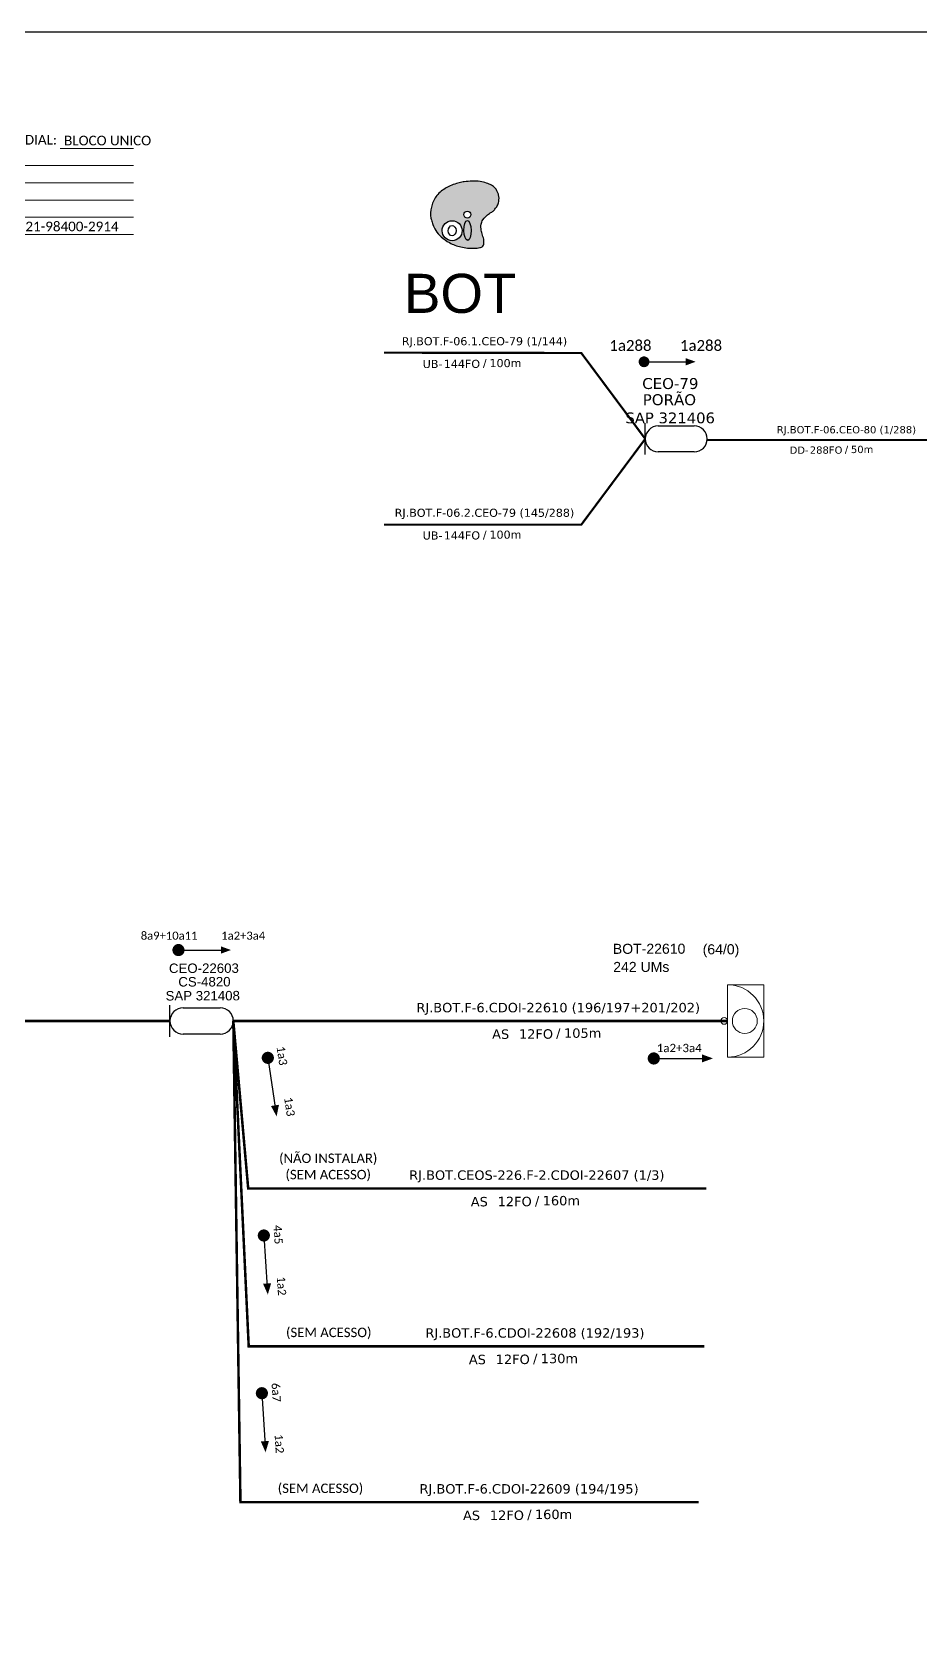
# Model space of a CAD drawing. Extents: x -89 to 1678, y 705 to 1299.
# Drawn here: x 77.5 to 242.3, y 1002 to 1299 of the extents above; entities that cross this region are included whole.
import ezdxf
from ezdxf.enums import TextEntityAlignment as Align

# ---------------------------------------------------------------- set-up
doc = ezdxf.new("R2010")
doc.units = 0
for name, color, linetype, lineweight in [("20.0-LEGENDA DOS CDO'S", 1, 'Continuous', 0), ('20.2-CDO_POSTE', 1, 'Continuous', 5), ('40.1-ETIQUETAS', 1, 'Continuous', 20)]:
    doc.layers.add(name, color=color, linetype=linetype, lineweight=lineweight)
for name, color, linetype in [('20.4-CEO', 1, 'Continuous'), ('20.4-CEOS', 1, 'Continuous'), ('20.5-CABO AÉREO', 1, 'Continuous'), ('CAP a instalar', 1, 'Continuous'), ('SETA', 7, 'Continuous')]:
    doc.layers.add(name, color=color, linetype=linetype)
doc.styles.add('ARIAL', font='arial.ttf')
doc.styles.add('siredit', font='verdana.ttf')
doc.styles.get("Standard").update_dxf_attribs({"font": 'arial.ttf'})
doc.styles.add('WMF-Calibri0', font='calibri.ttf')
doc.styles.add('WMF-Calibri1', font='calibrib.ttf')
doc.linetypes.add('FENCELINE1', pattern='A,0.25,-0.1,[133,ltypeshp.shx,S=0.1,R=0,X=-0.1,Y=0],-0.1,1', length=1.45)

# ---------------------------------------------------------------- blocks, each defined once
blk = doc.blocks.new('OI')
h = blk.add_hatch(color=40)
edge = h.paths.add_edge_path()
edge.add_spline(control_points=[(4.352419702950127, -0.6712759720847714), (3.924115752848461, -0.9915029685596106), (3.259381865687179, -1.500698829921178), (2.812477989493668, -2.594763842551949), (2.897620153085453, -3.503477074728932), (3.058319510024647, -4.273537287510011), (3.31256017573575, -4.850776572338021), (3.374319546476701, -5.386617152055612), (3.40373478638643, -5.881418795735535), (3.203556863798093, -6.395456820980147), (2.54040674550884, -6.612094221073558), (1.652141110328765, -6.633251194432177), (0.5504409367210052, -6.670844676145138), (-0.5591961455999713, -6.424414889548825), (-1.608183129908948, -6.140502192816481), (-2.774697610003917, -5.605051963396024), (-3.918812940678667, -4.767945078591104), (-4.891027295321181, -3.696022096142838), (-5.341519274570906, -2.648111499301897), (-5.601855179603182, -1.940823267118849), (-5.845189685200991, -0.9558993654544832), (-5.707762275863855, 0.4682888211259506), (-5.097642077570273, 2.023349581494928), (-4.143343415207334, 3.01628683071891), (-3.29790337558995, 3.614532800154741), (-2.366475374024266, 4.158047617166403), (-1.364272336810055, 4.441945920877722), (-0.5615272271484302, 4.704058582470099), (0.7939944845060355, 4.853146434422466), (2.235070974699946, 4.967911457819085), (3.789711588355888, 4.572881902536379), (4.666137906037339, 4.210020552204397), (5.436098154557043, 3.650312278273106), (5.761948681162404, 2.994656724675468), (6.034585585907428, 2.213775269688841), (6.009808082014704, 1.455541098135563), (5.718042820068033, 0.6359933999344543), (5.313400224373256, 0.0750211537648235), (4.875050523754715, -0.3768521848496249), (4.507941044630717, -0.5549984263785248), (4.352419702950127, -0.6712759720847714)], knot_values=[0, 0, 0, 0, 1.604339872500801, 2.417190916820825, 3.4275953858818, 4.282807915804913, 4.776746146191369, 5.304181770748566, 5.888771497486102, 6.258406050447018, 6.858137058748512, 7.791289582546336, 8.986194879479926, 10.12424202223405, 11.18785698458849, 12.24290818547195, 13.95378441239277, 15.41416060145544, 16.51539074843153, 17.34918828129177, 17.67585288929998, 19.55202082369303, 21.51553059940301, 22.5686375333085, 23.63245026583211, 24.62108363093478, 25.78271769349368, 26.7453467966967, 27.14265309212063, 29.870543205723, 31.00464861129232, 31.9215319142548, 32.70958935288631, 33.8013910221095, 34.04247085086502, 35.19233337509274, 35.97146113351405, 36.62887121321, 37.25435925468828, 37.83691071008289, 37.83691071008289, 37.83691071008289, 37.83691071008289], degree=3, periodic=0)
h.paths.add_polyline_path([(1.129417951625206, -0.8737795733348717, -1), (-0.0445971396300624, -0.8737795733348717, -1)], flags=16)
edge = h.paths.add_edge_path(flags=16)
edge.add_ellipse((0.56219141516479, -3.586262332308107), major_axis=(-0.02268085786554878, 1.710246984485785), ratio=0.3613047418081332, start_angle=0, end_angle=359.9999999999999)
h.paths.add_polyline_path([(-0.3621758253683389, -3.620028578179783, -1), (-3.797581263575081, -3.620028578179783, -1)], flags=16)
edge = h.paths.add_edge_path(flags=0)
edge.add_ellipse((-2.079878544471709, -3.620028578179783), major_axis=(0, 0.8845587771671666), ratio=0.7582943452177149, start_angle=0, end_angle=360)
at = {"color": 40}
for centre, radius in [((-2.079878544471709, -3.620028578179783), 1.71770271910337), ((0.5424104059975721, -0.8737795733348717), 0.5870075456276344)]:
    blk.add_circle(centre, radius, dxfattribs=at)
blk.add_ellipse((0.56219141516479, -3.586262332308107), major_axis=(-0.02268085786554729, 1.710246984485704), ratio=0.3613047418081322, dxfattribs=at)
blk.add_ellipse((-2.079878544471709, -3.620028578179783), major_axis=(0, 0.8845587771671666), ratio=0.7582943452177149, start_param=-3.141592653589792, end_param=3.141592653589792, dxfattribs=at)
at = {"color": 40, "start_tangent": (-0.8008975356961701, -0.5988014172626867), "end_tangent": (-0.8008975356961701, -0.5988014172626867)}
blk.add_spline([(4.352419702950127, -0.6712759720847714), (3.195715068262444, -1.783004722539629), (2.897004975372082, -2.538980317818726), (2.922427632545378, -3.549064908138091), (3.11944884785592, -4.381273482988802), (3.284845839634753, -4.846696742557782), (3.367467724334828, -5.367620885039825), (3.354757271305087, -5.952072416812001), (3.202224830491132, -6.288767467624978), (2.662005623351006, -6.549229538866112), (1.732598946122408, -6.632757145040017), (0.5377612012316888, -6.620051554758077), (-0.5808103232534167, -6.410411282525133), (-1.601602329721089, -6.111646378836753), (-2.561285749098686, -5.67330773000762), (-3.946789045007307, -4.669575653769554), (-4.893762011354708, -3.557846903314469), (-5.365989882126965, -2.563005873463537), (-5.639277317844031, -1.775267145659056), (-5.715543538250557, -1.45763019920909), (-5.626565989256932, 0.4164266606059357), (-4.844587258720792, 2.217504089340678), (-4.125749281802172, 2.987118393508266), (-3.267753864447484, 3.61603921020756), (-2.401994012467155, 4.093381654678211), (-1.302489480862248, 4.468192914217439), (-0.3725285763989348, 4.71684428964741), (0.0215138542212401, 4.767666088655602), (2.749216299421759, 4.799663625071756), (3.849960618963931, 4.526612322314946), (4.689438892891332, 4.157896688180386), (5.312279984731532, 3.675088754424365), (5.853457926188213, 2.726849691424291), (5.929724146595192, 2.498151314828332), (5.936079810888286, 1.348306355646997), (5.669057857149737, 0.6163641856880134), (5.294082419409762, 0.0763813767231625), (4.842645512173502, -0.3565620477762366), (4.352419702950127, -0.6712759720847714)], degree=3, dxfattribs=at)
blk = doc.blocks.new('CARIMBO')
at = {"color": 7, "lineweight": 0}
for points in [[(35.66471832577918, -16.78595427051357), (111.6366433491248, -16.78595427051357)], [(134.4756121066066, -16.29534534774859), (159.6094163852786, -16.29534534774859)], [(35.14850983938868, -20.06493532826585), (41.69847490891061, -20.06493532826585)], [(119.4342196304015, -20.02280253698893), (128.9158568747253, -20.02280253698893)], [(37.81000762400981, -23.13515663936914), (51.7533540026734, -23.13515663936914)], [(129.4824049556755, -23.13515663936914), (141.0993914069377, -23.13515663936914)], [(159.4244436713316, -23.13515663936914), (167.0887523463161, -23.13515663936914)], [(56.37955917691306, -26.37200490584451), (111.6366433491248, -26.37200490584451)], [(137.066372518304, -26.37200490584451), (144.0114175897852, -26.37200490584451)], [(174.2391083118628, -26.37200490584451), (187.7966850876128, -26.37200490584451)], [(52.96901286363845, -29.48435900822483), (111.6366433491248, -29.48435900822483)], [(126.5971999784606, -29.48435900822483), (187.8252362844778, -29.48435900822483)], [(40.12931037379713, -32.54842461920316), (54.07265675245981, -32.54842461920316)], [(54.66519152064211, -35.51602187663696), (68.6085378993057, -35.51602187663696)], [(122.5579130103606, -32.7212072747003), (187.8252362844778, -32.7212072747003)], [(126.8445031652473, -35.95805554117567), (187.8252362844778, -35.95805554117567)], [(56.37955917691306, -39.07040964355576), (111.6366433491248, -39.07040964355576)], [(127.4526453203753, -39.07040964355576), (142.2515575816524, -39.07040964355576)], [(167.0554538983006, -39.07040964355576), (187.8252362844778, -39.07040964355576)], [(58.86944245881659, -42.30725791003124), (111.6366433491248, -42.30725791003124)], [(127.4526453203753, -42.30725791003124), (142.2515575816524, -42.30725791003124)], [(167.0554538983006, -42.30725791003124), (187.8252362844778, -42.30725791003124)]]:
    blk.add_lwpolyline(points, dxfattribs=at)
at = {"color": 7, "xscale": 1.213923925163967, "yscale": 1.213923925163967, "zscale": 1.213923925163967, "rotation": 0.1532896023949059}
blk.add_blockref('OI', (13.86064372473447, -20.16081004027546), dxfattribs=at)
at = {"color": 7, "lineweight": 0, "style": 'WMF-Calibri0'}
for s, p in [('PROJETO:', (23.26411152758737, -16.03898928594219)), ('Caixa de Emenda:', (114.019383223992, -16.03898928594219)), ('ESTAÇÃO:', (23.26411152758737, -19.31797034369458)), ('PISO:', (114.0902684085968, -19.27583755241767)), ('Nº DA CDOI:', (23.26411152758737, -22.38819165479788)), ('CAPACIDADE:', (113.9104579965951, -22.38819165479788)), ("UM's:", (152.1547894428747, -22.38819165479788)), ('ENDEREÇO DA EDIFICAÇÃO :', (23.26411152758737, -25.62503992127324)), ('NÚMERO DE PORTA:', (113.9104579965951, -25.62503992127324)), ('IDENTIFICAÇÃO PREDIAL:', (144.9934328708498, -25.62503992127324)), ('NOME DO CONDOMÍNIO:', (23.26411152758737, -28.73739402365345)), ('CONTATO:', (113.9104579965951, -28.73739402365345)), ('ID DO SURVEY:', (23.26411152758737, -31.97424229012893)), ('EMAIL:', (113.9104579965951, -31.97424229012893)), ('ATENUAÇÃO TEÓRICA (dB):', (23.26411152758737, -35.08659639250925)), ('TELEFONE:', (114.092746456985, -35.08659639250925)), ('RESPONSÁVEL PELO SURVEY:', (23.02177706110069, -38.32344465898473)), ('EMPRESA:', (114.092746456985, -38.32344465898473)), ('TELEFONE:', (153.6960943270597, -38.82787422359218)), ('RESPONSÁVEL PELO PROJETO:', (23.26411152758737, -41.43579876136471)), ('EMPRESA:', (114.092746456985, -41.5602929254602)), ('TELEFONE:', (153.6960943270597, -42.06472249006765))]:
    blk.add_text(s, height=1.792715962971007, dxfattribs=at).set_placement(p)
at = {"color": 7, "lineweight": 0, "flags": 8}
for tag, p, style in [('PROJ', (36.45932925052784, -16.13455413835982), 'WMF-Calibri1'), ('CEOS-XX', (135.8742178945085, -15.45587154045222), 'WMF-Calibri0'), ('EST', (35.94312076413735, -19.41353519611221), 'WMF-Calibri1'), ('PISO_PTR', (120.7849113901812, -19.42375161468328), 'WMF-Calibri0'), ('CAPAC.', (130.6569082044116, -22.51548958389083), 'WMF-Calibri0'), ("UC'S", (160.7751354311113, -22.53610571706349), 'WMF-Calibri0'), ('LOGRADOURO', (56.64517196820088, -25.91233136994379), 'WMF-Calibri0'), ('N°', (138.8451201973057, -25.77295398353886), 'WMF-Calibri0'), ('N°PREDIO', (174.9422599233294, -25.77295398353886), 'WMF-Calibri0'), ('NOME_DO_COND.', (53.23462565492628, -29.02468547232411), 'WMF-Calibri0'), ('NOME_DO_CONTATO', (127.3003515899272, -28.88530808591918), 'WMF-Calibri0'), ('_ID_', (40.39492316508586, -31.93881567925018), 'WMF-Calibri0'), ('EMAIL', (123.2610646218272, -32.12215635239465), 'WMF-Calibri0'), ('O_POTEN', (56.06379730854314, -34.67654806934058), 'WMF-Calibri0'), ('TELEFONE', (127.5476547767139, -35.35900461887002), 'WMF-Calibri0'), ('RES_SURVEY', (57.77816496481501, -38.23093583625939), 'WMF-Calibri0'), ('EMP_RESP_SURVEY', (128.1557969318419, -38.47135872125011), 'WMF-Calibri0'), ('CONT_RESP_SURVEY', (167.7586055097672, -38.47135872125011), 'WMF-Calibri0'), ('RES_PROJ', (60.26804824671854, -41.46778410273487), 'WMF-Calibri0'), ('EMP_RESP_PROJ', (128.1557969318419, -41.70820698772559), 'WMF-Calibri0'), ('CONT_RESP_PROJ', (167.7586055097681, -41.70820698772559), 'WMF-Calibri0')]:
    blk.add_attdef(tag, p, '', height=1.792715962971007, dxfattribs=dict(at, style=style))
at = {"color": 7, "lineweight": 0, "style": 'WMF-Calibri1', "flags": 8}
blk.add_attdef("N° CDO'S", text='', height=1.792715962971007, dxfattribs=at).set_placement((44.78168081334115, -22.67548310346842), align=Align.CENTER)
blk = doc.blocks.new('CDOE-TEXTO PADRÃO')
at = {"layer": "20.0-LEGENDA DOS CDO'S", "color": 0, "style": 'ARIAL'}
for tag, p in [('CDO_N', (0.4937285780906678, 7.386782050132751)), ('CORDOALHA', (0.5000327229499817, 4.3255415558815)), ('SAP', (0.5054994225502015, 1.670954406261444)), ('SPLITER_1', (0.5878003835678101, -0.9148338437080384)), ('SPLITER_2', (0.6047192811965943, -3.549647033214569)), ('(XX-XX_F)S', (0.5408888459205629, -8.291952311992643)), ('(XX-XX_L)S', (0.5461066365242006, -10.82567524909973)), ('UMS', (0.5461066365242006, -13.14870411157608))]:
    blk.add_attdef(tag, p, '', height=1.699859509058276, rotation=0.1179916042981126, dxfattribs=at)
blk.add_attdef('FIBRAS_UTILIZADAS', text='', height=1.699859509058276, rotation=0.1179916042981126, dxfattribs=at).set_placement((19.7666203379631, 7.426471590995788), align=Align.CENTER)
blk = doc.blocks.new('ETIQUETA_RS5F')
at = {"layer": '40.1-ETIQUETAS', "color": 0, "style": 'siredit'}
blk.add_text('/', height=1.5, dxfattribs=at).set_placement((1.579685439575143, -1.954241996242686), align=Align.MIDDLE_RIGHT)
for tag, p in [('ETIQUETA_R_SECUNDARIA', (1.21386737562608, 2.104300005361878)), ('ETIQUETA_R_PRIMARIA', (1.21386737562608, 4.104300005361877)), ('F_ATIVAS/F_MORTAS', (1.142685621933026, -4.244905073340547))]:
    blk.add_attdef(tag, text='', height=1.5, dxfattribs=at).set_placement(p, align=Align.MIDDLE_CENTER)
for tag, p in [('TIPO_CABO', (-6.584823890483393, -2.115119524236789)), ('CAP_CABO', (0.3972908086682878, -2.092994078243819))]:
    blk.add_attdef(tag, text='', height=1.5, dxfattribs=at).set_placement(p, align=Align.MIDDLE_RIGHT)
blk.add_attdef('METROS', text='', height=1.5, dxfattribs=at).set_placement((2.142685621933026, -1.954241996242686), align=Align.MIDDLE_LEFT)
for tag, p in [('FUSÃO_1', (0.8484388594359302, -8.387413705695524)), ('FUSÃO_2', (0.8484388594359302, -10.59879640730355)), ('FUSÃO_3', (0.8484388594359302, -12.93303376395936)), ('FUSÃO_4', (0.8484388594359302, -15.14441639748912)), ('FUSÃO_5', (0.8484388594359302, -17.15864981329581))]:
    blk.add_attdef(tag, text='', height=1.5, dxfattribs=at).set_placement(p, align=Align.CENTER)

msp = doc.modelspace()

# ---------------------------------------------------------------- hatches: boundary and pattern name
h = msp.add_hatch(color=40)
edge = h.paths.add_edge_path()
edge.add_spline(control_points=[(162.3790800381676, 1265.374180263514), (161.9173109824071, 1265.027002779822), (161.2006740278669, 1264.474999860607), (160.721048126396, 1263.291795354171), (160.8156531517893, 1262.31036316014), (160.9914814919518, 1261.478935493008), (161.2678047383883, 1260.856081646319), (161.3360717685021, 1260.277394297009), (161.3692789869608, 1259.742947619577), (161.1545134757207, 1259.187056403062), (160.4387419011471, 1258.95110747594), (159.4792141964615, 1258.925684424785), (158.2891617493258, 1258.881888225241), (157.0897142110923, 1259.144897975509), (155.9556783318619, 1259.448575614523), (154.6939510979157, 1260.023648288119), (153.4555496980347, 1260.924663847515), (152.4021733797081, 1262.0798468716), (151.9124804939663, 1263.210597328905), (151.6291967217517, 1263.973924774049), (151.3634770475821, 1265.037229755677), (151.507822966496, 1266.576170190204), (152.1624382536825, 1268.257857784046), (153.1904924460823, 1269.333280964245), (154.1020879649054, 1269.982006541401), (155.1067340270858, 1270.571854857425), (156.1885883488262, 1270.88144533252), (157.0550322499967, 1271.166924412722), (158.5189645722196, 1271.331901011584), (160.0754204874756, 1271.460046105583), (161.7560325654201, 1271.037790939438), (162.7038802119284, 1270.648326734495), (163.5372820351786, 1270.045902091165), (163.8911916905813, 1269.338542517035), (164.1879768706906, 1268.495748240932), (164.1634013205664, 1267.676560117443), (163.8505774612329, 1266.790363650982), (163.4150654524926, 1266.18317868748), (162.9428245100089, 1265.693755296921), (162.5467528861097, 1265.500243793986), (162.3790800381676, 1265.374180263514)], knot_values=[0, 0, 0, 0, 1.604339872500801, 2.417190916820825, 3.4275953858818, 4.282807915804913, 4.776746146191369, 5.304181770748566, 5.888771497486102, 6.258406050447018, 6.858137058748512, 7.791289582546336, 8.986194879479926, 10.12424202223405, 11.18785698458849, 12.24290818547195, 13.95378441239277, 15.41416060145544, 16.51539074843153, 17.34918828129177, 17.67585288929998, 19.55202082369303, 21.51553059940301, 22.5686375333085, 23.63245026583211, 24.62108363093478, 25.78271769349368, 26.7453467966967, 27.14265309212063, 29.870543205723, 31.00464861129232, 31.9215319142548, 32.70958935288631, 33.8013910221095, 34.04247085086502, 35.19233337509274, 35.97146113351405, 36.62887121321, 37.25435925468828, 37.83691071008289, 37.83691071008289, 37.83691071008289, 37.83691071008289], degree=3, periodic=0)
edge = h.paths.add_edge_path(flags=16)
edge.add_ellipse((158.2637316304604, 1265.144404900559), major_axis=(0.4484071931982793, 0.4484071931982793), ratio=0.9999999999200028, start_angle=135.1532885602641, end_angle=315.1532885602641, ccw=False)
edge.add_ellipse((158.2637316304604, 1265.144404900559), major_axis=(0.4484071931983185, 0.4484071931983185), ratio=0.9999999999201867, start_angle=-44.84671143975112, end_angle=135.1532885602489, ccw=False)
edge = h.paths.add_edge_path(flags=16)
edge.add_ellipse((158.2929406185178, 1262.214180771869), major_axis=(-0.02944500090130912, 1.847505548302081), ratio=0.3613047472189314, start_angle=-9.493943001949872e-09, end_angle=359.999999990506)
edge = h.paths.add_edge_path(flags=16)
edge.add_ellipse((155.438823455698, 1262.170067112367), major_axis=(1.312130075259695, 1.312130075259695), ratio=0.9999999999198466, start_angle=135.1532885602453, end_angle=315.1532885602453, ccw=False)
edge.add_ellipse((155.438823455698, 1262.170067112367), major_axis=(1.31213007525975, 1.31213007525975), ratio=0.9999999999198853, start_angle=-44.84671143974663, end_angle=135.1532885602534, ccw=False)
edge = h.paths.add_edge_path(flags=0)
edge.add_ellipse((155.438823455698, 1262.170067112367), major_axis=(-0.002556566999604791, 0.9555843387393024), ratio=0.7582943565780481, start_angle=7.163881364528425e-11, end_angle=360.0000000000717)

# ---------------------------------------------------------------- linework, layer by layer
msp.add_lwpolyline([(-89.31730141181794, 705.0231007270784), (749.2471410042413, 705.0231007270775), (749.2471410042413, 1299.023100727077), (-89.31730141181794, 1299.023100727078), (-89.31730141181794, 705.0231007270784)])
at = {"color": 7, "const_width": 0.9999999999999998}
msp.add_lwpolyline([(190.5522758137922, 1237.841702408175, 1), (191.55226150624, 1237.847051698637, 1)], format="xyb", close=True, dxfattribs=at)
at = {"const_width": 1.128068860515991}
for points in [[(104.576536589122, 1129.2668767999, 1), (104.7424437119935, 1128.151074765241, 1)], [(121.1548684433674, 1109.278467907292, 1), (121.3207755662388, 1108.162665872633, 1)], [(192.2969290720011, 1108.603966573201, 1), (193.4249979324759, 1108.603966573201, 1)], [(120.4608967924596, 1076.324284763405, 1), (120.5354746742905, 1075.198683815684, 1)], [(120.102970096219, 1047.06482822048, 1), (120.1713185060162, 1045.938831840003, 1)]]:
    msp.add_lwpolyline(points, format="xyb", close=True, dxfattribs=at)
at = {"color": 40}
for centre, major_axis, ratio, start_param, end_param in [((158.2637316304604, 1265.144404900559), (0.4484071931985911, 0.4484071931985911), 0.999999999918971, 5.500462533863873, 11.78364784104346), ((155.438823455698, 1262.170067112367), (1.85562556891227, 0.004946525110179502), 0.9999999850188594, 9.705041824847882e-06, 6.283195012221411), ((155.438823455698, 1262.170067112367), (-0.00255656700002675, 0.955584338739301), 0.758294356578048, 1.57079632679517, 7.853981633974756)]:
    msp.add_ellipse(centre, major_axis=major_axis, ratio=ratio, start_param=start_param, end_param=end_param, dxfattribs=at)
msp.add_ellipse((158.2929406185178, 1262.214180771869), major_axis=(-0.02944500090130912, 1.84750554830208), ratio=0.3613047472189314, dxfattribs=at)
msp.add_open_spline([(162.3790800381676, 1265.374180263514), (161.9173109824071, 1265.027002779822), (161.2006740278669, 1264.474999860607), (160.721048126396, 1263.291795354171), (160.8156531517893, 1262.31036316014), (160.9914814919518, 1261.478935493008), (161.2678047383883, 1260.856081646319), (161.3360717685021, 1260.277394297009), (161.3692789869608, 1259.742947619577), (161.1545134757207, 1259.187056403062), (160.4387419011471, 1258.95110747594), (159.4792141964615, 1258.925684424785), (158.2891617493258, 1258.881888225241), (157.0897142110923, 1259.144897975509), (155.9556783318619, 1259.448575614523), (154.6939510979157, 1260.023648288119), (153.4555496980347, 1260.924663847515), (152.4021733797081, 1262.0798468716), (151.9124804939663, 1263.210597328905), (151.6291967217517, 1263.973924774049), (151.3634770475821, 1265.037229755677), (151.507822966496, 1266.576170190204), (152.1624382536825, 1268.257857784046), (153.1904924460823, 1269.333280964245), (154.1020879649054, 1269.982006541401), (155.1067340270858, 1270.571854857425), (156.1885883488262, 1270.88144533252), (157.0550322499967, 1271.166924412722), (158.5189645722196, 1271.331901011584), (160.0754204874756, 1271.460046105583), (161.7560325654201, 1271.037790939438), (162.7038802119284, 1270.648326734495), (163.5372820351786, 1270.045902091165), (163.8911916905813, 1269.338542517035), (164.1879768706906, 1268.495748240932), (164.1634013205664, 1267.676560117443), (163.8505774612329, 1266.790363650982), (163.4150654524926, 1266.18317868748), (162.9428245100089, 1265.693755296921), (162.5467528861097, 1265.500243793986), (162.3790800381676, 1265.374180263514)], degree=3, knots=[0, 0, 0, 0, 1.6043398725008, 2.417190916820824, 3.4275953858818, 4.282807915804914, 4.776746146191368, 5.304181770748569, 5.888771497486102, 6.258406050447018, 6.858137058748513, 7.791289582546336, 8.986194879479926, 10.12424202223406, 11.18785698458849, 12.24290818547195, 13.95378441239277, 15.41416060145544, 16.51539074843152, 17.34918828129177, 17.67585288929998, 19.55202082369302, 21.51553059940301, 22.56863753330849, 23.63245026583211, 24.62108363093477, 25.78271769349368, 26.74534679669669, 27.14265309212062, 29.870543205723, 31.00464861129231, 31.92153191425479, 32.7095893528863, 33.80139102210949, 34.04247085086502, 35.19233337509273, 35.97146113351404, 36.62887121321, 37.25435925468826, 37.83691071008288, 37.83691071008288, 37.83691071008288, 37.83691071008288], dxfattribs=at)
at = {"layer": '20.4-CEO', "color": 7}
for p, q in [((193.6666835868564, 1225.938070050616), (200.3802916887616, 1225.938070050606)), ((200.3802916887544, 1221.151678152474), (193.6666835868491, 1221.151678152484))]:
    msp.add_line(p, q, dxfattribs=at)
at = {"layer": '20.4-CEO', "color": 7, "const_width": 0.4}
for points in [[(142.7752663276806, 1239.531231568592), (179.4017324763954, 1239.484571260571), (191.2734876378054, 1223.544874101571)], [(142.7752663276806, 1207.62976623041), (179.4017324763954, 1207.615140759488), (191.2734876378054, 1223.544874101571)]]:
    msp.add_lwpolyline(points, dxfattribs=at)
at = {"layer": '20.4-CEO', "color": 7}
msp.add_lwpolyline([(191.2734876378054, 1220.659276486204), (191.2734876378127, 1226.430471716903)], dxfattribs=at)
for centre, start, end in [((193.6666835868564, 1223.544874101568), 90, 270), ((200.3802916887616, 1223.544874101558), 270, 90)]:
    msp.add_arc(centre, 2.39319594904804, start, end, dxfattribs=at)
at = {"layer": '20.4-CEOS', "color": 5}
for p, q in [((103.0829970300638, 1112.614412451488), (103.0829970300711, 1118.511018521775)), ((105.5281982746037, 1118.007916731177), (112.3876962996601, 1118.007916731166)), ((112.3876962996528, 1113.117514242067), (105.5281982745964, 1113.117514242077))]:
    msp.add_line(p, q, dxfattribs=at)
for centre, start, end in [((105.5281982746037, 1115.562715486646), 90, 270), ((112.3876962996601, 1115.562715486635), 270, 90)]:
    msp.add_arc(centre, 2.445201244531786, start, end, dxfattribs=at)
at = {"layer": '20.5-CABO AÉREO', "color": 7, "ltscale": 8, "const_width": 0.4}
msp.add_lwpolyline([(202.765558989955, 1223.350228905435), (252.765558989955, 1223.350228905435)], dxfattribs=at)
at = {"layer": '40.1-ETIQUETAS'}
msp.add_line((206.5646282631878, 1108.855392041329), (206.5646282631878, 1122.275233788125), dxfattribs=at)
msp.add_lwpolyline([(206.5646282651087, 1122.275233787924), (213.2842852921549, 1122.275233787924), (213.2842852921549, 1108.827526078346), (206.5646282651087, 1108.827526078346)], close=True, dxfattribs=at)
for centre, major_axis, ratio, start_param, end_param in [((206.5646282631878, 1115.565312878699), (-4.744630576280295, 4.744630576280295), 0.9999999999999992, 2.356194490192344, 5.497787143782137), ((209.7518728787054, 1115.565312862422), (1.636626503746293, 1.636626503746293), 0.9999999999999344, 3.926990816987274, 10.21017612416686), ((205.9435253822976, 1115.562715479005), (-0.4391898347905329, 0.4391898347905329), 0.9999999999988438, 2.356194490191767, 8.639379797371353)]:
    msp.add_ellipse(centre, major_axis=major_axis, ratio=ratio, start_param=start_param, end_param=end_param, dxfattribs=at)
at = {"layer": 'CAP a instalar', "color": 5, "linetype": 'FENCELINE1', "ltscale": 7, "const_width": 0.46656}
msp.add_lwpolyline([(103.0829970300638, 1115.562715486631), (-4.207394295362974, 1115.562715486631), (-34.20739429536297, 1179.701251961902)], dxfattribs=at)
at = {"layer": 'CAP a instalar', "color": 8, "linetype": 'FENCELINE1', "ltscale": 7, "const_width": 0.46656}
msp.add_lwpolyline([(114.8328975441927, 1115.562715486632), (117.5961489952333, 1084.484016312196), (202.6039731622459, 1084.484016312196)], dxfattribs=at)
at = {"layer": 'CAP a instalar', "color": 7, "linetype": 'FENCELINE1', "ltscale": 7, "const_width": 0.46656}
for points in [[(114.8328975441927, 1115.562715486632), (117.6906479864792, 1055.203851860057), (202.243916066227, 1055.203851860057)], [(114.8328975441927, 1115.562715486632), (116.155915202211, 1026.28339172789), (201.1637393692235, 1026.28339172789)]]:
    msp.add_lwpolyline(points, dxfattribs=at)
at = {"layer": 'CAP a instalar', "linetype": 'FENCELINE1', "ltscale": 7, "const_width": 0.46656}
msp.add_lwpolyline([(114.8328975441927, 1115.562715486632), (206.5646282631878, 1115.562715486631)], dxfattribs=at)
at = {"layer": 'SETA', "color": 7}
msp.add_lwpolyline([(191.0522686600198, 1237.84437705341), (199.7513984829602, 1237.844377053406)], dxfattribs=at)
at = {"layer": 'SETA'}
for points in [[(104.6594901505832, 1128.708975782396), (113.2564044236588, 1128.708975782396)], [(121.2378220048286, 1108.720566889787), (122.6641113205569, 1099.128112431316)], [(192.8609635024131, 1108.603966573201), (202.5588748110404, 1108.603966573201)], [(120.498185733386, 1075.761484289368), (121.1393253916413, 1066.084789415155)], [(120.1371443011249, 1046.501830030064), (120.7247297221566, 1036.821735654337)]]:
    msp.add_lwpolyline(points, dxfattribs=at)
at = {"layer": 'SETA', "color": 7}
msp.add_solid([(198.7940199175464, 1238.511034181698), (200.6297915080104, 1237.85417819249), (198.8011523048299, 1237.177719925115)], dxfattribs=at)
at = {"layer": 'SETA'}
for points in [[(112.5664953474352, 1129.388875594166), (114.3987269590161, 1128.7222089275), (112.5664953474352, 1128.055542260833)], [(201.7806098380479, 1109.370940380636), (203.8474932973277, 1108.618894517526), (201.7806098380479, 1107.866848588006)], [(123.3082840814914, 1100.010714631387), (122.8683963817621, 1097.855702096365), (121.8205480563793, 1099.789505137361)], [(121.8531693062705, 1066.912057240612), (121.2394126730596, 1064.799976984167), (120.3523680639355, 1066.812620066235)], [(121.4431402608989, 1037.645040875575), (120.8177061700935, 1035.53638907584), (119.9418117748955, 1037.553909663802)]]:
    msp.add_solid(points, dxfattribs=at)

# ---------------------------------------------------------------- block references
ref = msp.add_blockref('CARIMBO', (-91.50984632542486, 1303.768187169149))
ref.add_attrib('PROJ', 'A1-58871-2021-FTTH-BOT-RJ', (-55.05051707489793, 1287.633633030789), dxfattribs={"color": 7, "lineweight": 0, "height": 1.792715962971008, "style": 'WMF-Calibri1'})
ref.add_attrib('EST', 'BOT', (-55.56672556128569, 1284.354651973037), dxfattribs={"color": 7, "lineweight": 0, "height": 1.792715962971008, "style": 'WMF-Calibri1'})
ref.add_attrib("N° CDO'S", '22610', dxfattribs={"color": 7, "lineweight": 0, "height": 1.792715962971008, "style": 'WMF-Calibri1'}).set_placement((-46.72816551208189, 1281.09270406568), align=Align.CENTER)
ref.add_attrib('LOGRADOURO', 'AV. PRADO JUNIOR 135', (-34.86467435722398, 1277.855855799205), dxfattribs={"color": 7, "lineweight": 0, "height": 1.792715962971008, "style": 'WMF-Calibri0'})
ref.add_attrib('NOME_DO_COND.', 'ED. PRESIDENTE', (-38.27522067049676, 1274.743501696825), dxfattribs={"color": 7, "lineweight": 0, "height": 1.792715962971008, "style": 'WMF-Calibri0'})
ref.add_attrib('_ID_', 'R30219', (-51.11492316033718, 1271.829371489899), dxfattribs={"color": 7, "lineweight": 0, "height": 1.792715962971008, "style": 'WMF-Calibri0'})
ref.add_attrib('O_POTEN', '25.59', (-35.44604901688172, 1269.091639099808), dxfattribs={"color": 7, "lineweight": 0, "height": 1.792715962971008, "style": 'WMF-Calibri0'})
ref.add_attrib('RES_SURVEY', 'VITOR QUINTANILHA', (-33.73168136060804, 1265.537251332889), dxfattribs={"color": 7, "lineweight": 0, "height": 1.792715962971008, "style": 'WMF-Calibri0'})
ref.add_attrib('RES_PROJ', 'VITOR LIMA', (-31.24179807870632, 1262.300403066414), dxfattribs={"color": 7, "lineweight": 0, "height": 1.792715962971008, "style": 'WMF-Calibri0'})
ref.add_attrib('CEOS-XX', 'CEOS-226 / F-06', (44.36437156908551, 1288.312315628696), dxfattribs={"color": 7, "lineweight": 0, "height": 1.792715962971008, "style": 'WMF-Calibri0'})
ref.add_attrib('CAPAC.', '64 ADAP', (39.14706187898673, 1281.252697585258), dxfattribs={"color": 7, "lineweight": 0, "height": 1.792715962971008, "style": 'WMF-Calibri0'})
ref.add_attrib("UC'S", '242', (69.2652891056864, 1281.232081452086), dxfattribs={"color": 7, "lineweight": 0, "height": 1.792715962971008, "style": 'WMF-Calibri0'})
ref.add_attrib('PISO_PTR', '0', (29.27506506475811, 1284.344435554465), dxfattribs={"color": 7, "lineweight": 0, "height": 1.792715962971008, "style": 'WMF-Calibri0'})
ref.add_attrib('N°', '135', (47.33527387188269, 1277.995233185611), dxfattribs={"color": 7, "lineweight": 0, "height": 1.792715962971008, "style": 'WMF-Calibri0'})
ref.add_attrib('N°PREDIO', 'BLOCO UNICO', (83.43241359790454, 1277.995233185611), dxfattribs={"color": 7, "lineweight": 0, "height": 1.792715962971008, "style": 'WMF-Calibri0'})
ref.add_attrib('NOME_DO_CONTATO', 'WANDA', (35.79050526450419, 1274.88287908323), dxfattribs={"color": 7, "lineweight": 0, "height": 1.792715962971008, "style": 'WMF-Calibri0'})
ref.add_attrib('EMAIL', '-', (31.75121829640239, 1271.646030816755), dxfattribs={"color": 7, "lineweight": 0, "height": 1.792715962971008, "style": 'WMF-Calibri0'})
ref.add_attrib('TELEFONE', '2542-8367 (PORTARIA)', (36.03780845128904, 1268.40918255028), dxfattribs={"color": 7, "lineweight": 0, "height": 1.792715962971008, "style": 'WMF-Calibri0'})
ref.add_attrib('EMP_RESP_SURVEY', 'SEREDE', (36.64595060641705, 1265.296828447899), dxfattribs={"color": 7, "lineweight": 0, "height": 1.792715962971008, "style": 'WMF-Calibri0'})
ref.add_attrib('EMP_RESP_PROJ', 'SEREDE', (36.64595060641705, 1262.059980181424), dxfattribs={"color": 7, "lineweight": 0, "height": 1.792715962971008, "style": 'WMF-Calibri0'})
ref.add_attrib('CONT_RESP_PROJ', '21-98400-2914', (76.24875918434236, 1262.059980181424), dxfattribs={"color": 7, "lineweight": 0, "height": 1.792715962971008, "style": 'WMF-Calibri0'})
at = {"layer": '20.2-CDO_POSTE', "color": 5}
ref = msp.add_blockref('CDOE-TEXTO PADRÃO', (102.7776797187562, 1117.45913219901), dxfattribs=dict(at, xscale=1.034482322246155, yscale=1.034482322246155, zscale=1.034482322246155))
ref.add_attrib('CDO_N', 'CEO-22603', (102.893252587719, 1124.454204281819), dxfattribs={"layer": "20.0-LEGENDA DOS CDO'S", "color": 0, "height": 1.758474607246706, "rotation": 0.1179916043064272, "style": 'ARIAL'})
ref.add_attrib('CORDOALHA', 'CS-4820', (104.6297425402172, 1121.947250453091), dxfattribs={"layer": "20.0-LEGENDA DOS CDO'S", "color": 0, "height": 1.758474607246706, "rotation": 0.1179916043064272, "style": 'ARIAL'})
ref.add_attrib('SAP', 'SAP 321408', (102.2642371598213, 1119.354572698239), dxfattribs={"layer": "20.0-LEGENDA DOS CDO'S", "color": 0, "height": 1.758474607246706, "rotation": 0.1179916043064272, "style": 'ARIAL'})
at = {"layer": '40.1-ETIQUETAS'}
ref = msp.add_blockref('CDOE-TEXTO PADRÃO', (193.2655257751267, 1115.523870230134), dxfattribs=dict(at, xscale=1.09648293559315, yscale=1.09648293559315, zscale=1.09648293559315))
ref.add_attrib('CDO_N', 'BOT-22610', (185.265929620562, 1128.008064522108), dxfattribs={"layer": "20.0-LEGENDA DOS CDO'S", "color": 0, "height": 1.863866939196702, "rotation": 0.1179916046765496, "style": 'ARIAL'})
ref.add_attrib('CORDOALHA', '242 UMs', (185.3346907080941, 1124.64694274569), dxfattribs={"layer": "20.0-LEGENDA DOS CDO'S", "color": 0, "height": 1.863866939196702, "rotation": 0.1179916046765496, "style": 'ARIAL'})
ref.add_attrib('FIBRAS_UTILIZADAS', '       (64/0)', dxfattribs={"layer": "20.0-LEGENDA DOS CDO'S", "color": 0, "height": 1.863866939196702, "rotation": 0.1179916046765496, "style": 'ARIAL'}).set_placement((202.8017426612878, 1127.921209785932), align=Align.CENTER)
at = {"layer": '40.1-ETIQUETAS', "color": 8}
ref = msp.add_blockref('ETIQUETA_RS5F', (169.7797687070943, 1084.508718744272), dxfattribs=dict(at, xscale=1.16639998499977, yscale=1.16639998499977, zscale=1.16639998499977))
ref.add_attrib('ETIQUETA_R_SECUNDARIA', 'RJ.BOT.CEOS-226.F-2.CDOI-22607 (1/3)', dxfattribs={"color": 0, "height": 1.7495999785515, "style": 'siredit'}).set_placement((171.1598364952606, 1086.963174242884), align=Align.MIDDLE_CENTER)
ref.add_attrib('TIPO_CABO', 'AS', dxfattribs={"color": 0, "height": 1.7495999785515, "style": 'siredit'}).set_placement((162.0634431191302, 1082.041643361487), align=Align.MIDDLE_RIGHT)
ref.add_attrib('CAP_CABO', '12FO', dxfattribs={"color": 0, "height": 1.7495999785515, "style": 'siredit'}).set_placement((170.2073815997446, 1082.067450483623), align=Align.MIDDLE_RIGHT)
ref.add_attrib('METROS', '160m', dxfattribs={"color": 0, "height": 1.7495999785515, "style": 'siredit'}).set_placement((172.2432100835158, 1082.229290910402), align=Align.MIDDLE_LEFT)
at = {"layer": '40.1-ETIQUETAS', "color": 7}
ref = msp.add_blockref('ETIQUETA_RS5F', (169.4197116110754, 1055.228554292133), dxfattribs=dict(at, xscale=1.16639998499977, yscale=1.16639998499977, zscale=1.16639998499977))
ref.add_attrib('ETIQUETA_R_SECUNDARIA', 'RJ.BOT.F-6.CDOI-22608 (192/193)', dxfattribs={"color": 0, "height": 1.7495999785515, "style": 'siredit'}).set_placement((170.7997793992417, 1057.683009790745), align=Align.MIDDLE_CENTER)
ref.add_attrib('TIPO_CABO', 'AS', dxfattribs={"color": 0, "height": 1.7495999785515, "style": 'siredit'}).set_placement((161.7033860231113, 1052.761478909348), align=Align.MIDDLE_RIGHT)
ref.add_attrib('CAP_CABO', '12FO', dxfattribs={"color": 0, "height": 1.7495999785515, "style": 'siredit'}).set_placement((169.8473245037258, 1052.787286031484), align=Align.MIDDLE_RIGHT)
ref.add_attrib('METROS', '130m', dxfattribs={"color": 0, "height": 1.7495999785515, "style": 'siredit'}).set_placement((171.8831529874969, 1052.949126458263), align=Align.MIDDLE_LEFT)
ref = msp.add_blockref('ETIQUETA_RS5F', (168.3395349140719, 1026.308094159966), dxfattribs=dict(at, xscale=1.16639998499977, yscale=1.16639998499977, zscale=1.16639998499977))
ref.add_attrib('ETIQUETA_R_SECUNDARIA', 'RJ.BOT.F-6.CDOI-22609 (194/195)', dxfattribs={"color": 0, "height": 1.7495999785515, "style": 'siredit'}).set_placement((169.7196027022383, 1028.762549658578), align=Align.MIDDLE_CENTER)
ref.add_attrib('TIPO_CABO', 'AS', dxfattribs={"color": 0, "height": 1.7495999785515, "style": 'siredit'}).set_placement((160.6232093261078, 1023.841018777181), align=Align.MIDDLE_RIGHT)
ref.add_attrib('CAP_CABO', '12FO', dxfattribs={"color": 0, "height": 1.7495999785515, "style": 'siredit'}).set_placement((168.7671478067223, 1023.866825899317), align=Align.MIDDLE_RIGHT)
ref.add_attrib('METROS', '160m', dxfattribs={"color": 0, "height": 1.7495999785515, "style": 'siredit'}).set_placement((170.8029762904935, 1024.028666326096), align=Align.MIDDLE_LEFT)

# ---------------------------------------------------------------- texts
at = {"color": 7, "style": 'ARIAL'}
msp.add_text('BOT', height=7.257648191336352, dxfattribs=at).set_placement((146.5098271903589, 1246.911001849886))
at = {"color": 7, "char_height": 2, "width": 147.6437222876382, "attachment_point": 5, "rotation": 359.91656062173905}
for insert in [(188.5314586548375, 1240.859927251884), (201.6270794180782, 1240.859927251884)]:
    msp.add_mtext('{\\fCalibri|b0|i0|c0|p34;\\C256;1a288}', dxfattribs=dict(at, insert=insert))
at = {"attachment_point": 5}
for s, insert, char_height, width in [('{\\fCalibri|b0|i0|c0|p34;\\C7;8a9+10a11}', (102.9214147183102, 1131.381472776212), 1.5, 25.35879032220337), ('{\\fCalibri|b0|i0|c0|p34;\\C7;1a2+3a4}', (116.6672248423001, 1131.381472776212), 1.5, 25.35879032220337), ('{\\fCalibri|b0|i0|c0|p34;\\C7;1a2+3a4}', (197.5840082019076, 1110.537776670016), 1.534173650301748, 28.6064617028319)]:
    msp.add_mtext(s, dxfattribs=dict(at, insert=insert, char_height=char_height, width=width))
at = {"width": 28.60646170283189, "attachment_point": 5}
for s, insert, char_height, rotation in [('{\\fCalibri|b0|i0|c0|p34;\\C7;1a3}', (123.8642705625261, 1109.095427950211), 1.534173650301748, 278.4572712641329), ('{\\fCalibri|b0|i0|c0|p34;\\C7;1a3}', (125.2681990661167, 1099.65336028187), 1.534173650301748, 278.4572712641329), ('{\\fCalibri|b0|i0|c0|p34;\\C7;4a5}', (123.1464253863614, 1075.921420468034), 1.534173650301748, 273.79065215997167), ('{\\fCalibri|b0|i0|c0|p34;\\C7;1a2}', (123.7775135050779, 1066.396433072601), 1.534173650301748, 273.79065215997167), ('{\\fCalibri|b0|i0|c0|p34;\\C7;6a7}', (122.7862283930244, 1046.64711015556), 1.534173650301747, 273.4736136368181), ('{\\fCalibri|b0|i0|c0|p34;\\C7;1a2}', (123.3646018771342, 1037.118776554683), 1.534173650301747, 273.4736136368181)]:
    msp.add_mtext(s, dxfattribs=dict(at, insert=insert, char_height=char_height, rotation=rotation))
at = {"layer": '20.4-CEO', "color": 7, "style": 'siredit'}
for s, height, p in [('CEO-79', 2.027520000000017, (195.9292886248404, 1233.812939333671)), ('PORÃO', 2.027520000000017, (195.7572705990933, 1230.812939333671)), ('          SAP 321406', 2.000000000000007, (191.5407700525284, 1227.438070050611))]:
    msp.add_text(s, height=height, dxfattribs=at).set_placement(p, align=Align.MIDDLE_CENTER)
at = {"layer": '40.1-ETIQUETAS', "color": 7, "style": 'siredit'}
for s, height, p in [('RJ.BOT.F-06.1.CEO-79 (1/144)', 1.5, (161.4405605517277, 1241.663990379223)), ('RJ.BOT.F-06.CEO-80 (1/288)', 1.35, (228.6022445005183, 1225.244232125401)), ('RJ.BOT.F-06.2.CEO-79 (145/288)', 1.5, (161.4405605517277, 1209.837889906422))]:
    msp.add_text(s, height=height, dxfattribs=at).set_placement(p, align=Align.MIDDLE_CENTER)
for s, height, p in [('UB-', 1.5, (153.6418692856205, 1237.444570849624)), ('144FO', 1.5, (160.6239839847731, 1237.466696295618)), ('/', 1.5, (161.8370602868501, 1237.605448377619)), ('DD-', 1.35, (221.5834223550592, 1221.446754540324)), ('288FO', 1.35, (227.8673255604481, 1221.466667420983)), ('/', 1.350000000000008, (228.9314807664534, 1221.59154430887)), ('UB-', 1.5, (153.6418692856205, 1205.618470376826)), ('144FO', 1.5, (160.6239839847731, 1205.640595822817)), ('/', 1.5, (161.8370602868501, 1205.779347904818))]:
    msp.add_text(s, height=height, dxfattribs=at).set_placement(p, align=Align.MIDDLE_RIGHT)
for s, height, p in [('100m', 1.5, (162.3693787980337, 1237.60544837762)), ('50m', 1.35, (229.4381809037914, 1221.59154431355)), ('100m', 1.5, (162.3693787980337, 1205.779347904819))]:
    msp.add_text(s, height=height, dxfattribs=at).set_placement(p, align=Align.MIDDLE_LEFT)
at = {"layer": '40.1-ETIQUETAS', "style": 'siredit'}
msp.add_text('RJ.BOT.F-6.CDOI-22610 (196/197+201/202)', height=1.7495999785515, dxfattribs=at).set_placement((175.1204915962026, 1118.041873417319), align=Align.MIDDLE_CENTER)
for s, height, p in [('AS', 1.7495999785515, (166.0240982200721, 1113.120342535922)), ('12FO', 1.7495999785515, (174.1680367006866, 1113.146149658058)), ('/', 1.749599977499655, (175.54718178027, 1113.307990083603))]:
    msp.add_text(s, height=height, dxfattribs=at).set_placement(p, align=Align.MIDDLE_RIGHT)
msp.add_text('105m', height=1.7495999785515, dxfattribs=at).set_placement((176.2038651844578, 1113.307990084837), align=Align.MIDDLE_LEFT)
at = {"layer": '40.1-ETIQUETAS', "color": 8, "char_height": 1.75, "width": 25.35879032220337, "attachment_point": 5}
for s, insert in [('{\\fCalibri|b0|i0|c0|p34;(NÃO INSTALAR)}', (132.4466018767798, 1089.89976996845)), ('{\\fCalibri|b0|i0|c0|p34;(SEM ACESSO)}', (132.4466018767798, 1086.873432587815))]:
    msp.add_mtext(s, dxfattribs=dict(at, insert=insert))
at = {"layer": '40.1-ETIQUETAS', "color": 7, "char_height": 1.75, "width": 25.35879032220337, "attachment_point": 5}
for insert in [(132.5411008680258, 1057.593268135676), (131.0063680837575, 1028.672808003509)]:
    msp.add_mtext('{\\fCalibri|b0|i0|c0|p34;(SEM ACESSO)}', dxfattribs=dict(at, insert=insert))

doc.saveas('drawing.dxf')
